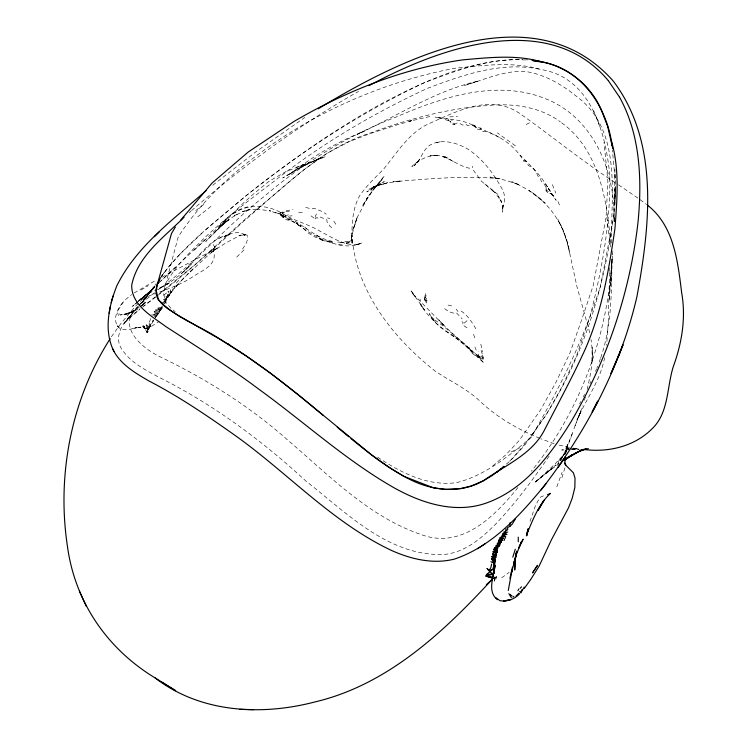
<?xml version="1.0" encoding="UTF-8"?>
<svg xmlns="http://www.w3.org/2000/svg" width="747" height="747" viewBox="0 0 747 747"><rect width="100%" height="100%" fill="white"/><g stroke="black" fill="none" stroke-linecap="round" stroke-linejoin="round"><path stroke-width="0.56" stroke-dasharray="3.73 2.8" d="M600.747 357.701C611.102 327.681 611.718 295.495 611.606 264.065L611.653 267.725M615.351 189.467L614.865 204.902M614.249 221.467L614.408 213.371M614.566 205.285L614.958 169.224M425.052 297.997L425.108 295.532L425.043 299.556L426.35 303.011L424.856 299.612L425.09 297.343L426.892 302.012M614.333 221.57L614.398 219.282M614.781 205.546L615.332 186.096L614.725 205.668M117.587 312.685L118.409 315.533M611.55 282.366L612.232 258.079C607.797 335.291 580.298 411.065 531.341 471.217M614.239 221.775L614.408 216.023M614.323 220.841L614.408 218.563M615.248 193.51L614.65 205.397M609.589 272.478L608.254 321.892L606.639 345.31M609.645 271.329L609.804 267.874M476.931 354.722L481.021 358.457L483.057 359.12L483.169 356.842L480.62 348.7M611.419 263.85L609.207 300.845L612.447 255.539M611.485 262.692L611.756 258.07M611.41 243.148C610.962 194.099 622.335 130.043 576.619 96.475C561.884 84.476 544.834 74.495 525.823 71.553C504.421 70.041 484.644 79.696 464.541 85.429L478.668 80.947C434.941 90.77 397.516 115.944 357.29 134.348L364.181 131.239C336.934 141.921 311.873 157.103 288.697 174.863L306.438 163.378L282.74 177.963L305.57 164.966L321.387 157.356L300.583 167.309L312.937 161.417L325.337 156.73L286.54 171.278L269.051 181.278L252.85 194.5L240.441 205.78L205.705 241.505L226.313 221.019L213.959 232.989L228.265 219.851L220.888 226.089L230.085 218.731L224.912 222.419L237.135 214.109L234.166 215.967L242.42 211.868L250.049 209.421L242.514 211.494L251.748 209.319L258.453 209.244L256.875 209.048L270.872 211.037L269.35 210.701L276.801 213.315L274.961 212.223C295.485 219.945 311.004 237.611 332.648 242.971L326.831 240.879C337.877 245.763 350.969 248.331 362.286 242.71L355.077 245.091L360.063 243.774C345.908 247.444 333.013 237.649 320.995 231.803C309.258 224.296 295.392 221.411 283.58 214.137C260.731 200.056 234.231 205.556 218.451 227.377L227.405 218.6L193.24 251.179M419.497 159.522L414.212 165.675C421.523 159.951 422.55 148.914 430.888 144.591C442.738 138.615 456.706 142.77 467.557 148.924C482.459 158.579 493.571 173.36 502.003 188.814C505.896 195.21 504.776 202.82 502.348 209.477L503.179 205.023L502.582 212.148L502.768 207.563L501.909 203.119L498.286 195.854L501.863 202.185L495.224 192.894L491.05 189.262L495.252 192.801L481.413 181.194L472.225 168.598L472.384 166.207M161.091 307.708L160.4 310.098L161.343 308.791L159.139 312.227L159.653 311.331L157.197 311.247L155.469 310.005L159.335 309.389L159.139 312.227L157.57 314.188L159.653 311.331L159.335 309.389L157.72 308.53L161.343 308.791L161.324 306.373L161.884 308.688L159.288 311.359L161.343 308.791L157.001 307.652L161.091 307.708L161.884 308.688L162.641 306.868M163.481 302.32L164.798 303.786L165.292 302.787L162.818 301.592L166.086 301.05L165.899 299.939L167.888 297.483L167.767 296.503L171.156 292.441L166.842 298.025L169.149 295.691L169.102 293.272L167.954 291.078L170.708 292.964L180.279 281.712M424.343 300.378L424.557 297.549M614.417 208.544C604.155 299.771 572.865 394.789 508.539 462.421M375.255 187.189L382.016 179.663L375.255 187.189L366.161 199.141L384.425 175.956L373.416 189.467L362.36 206.041L367.524 198.058L357.533 216.742L352.603 230.767L357.262 216.91L353.014 231.243L351.118 240.749L351.996 235.464L351.986 244.362C351.79 227.9 351.482 210.411 359.737 195.602C366.394 186.04 374.807 177.963 383.024 169.774C396.722 153.424 408.03 133.694 428.012 124.086C456.482 111.546 490.452 93.039 520.061 113.693C552.864 136.813 583.818 162.501 617.638 184.22M612.82 251.45L612.549 254.512L612.876 250.936M310.995 215.846L315.075 218.862L315.43 216.098L316.915 212.904M550.268 191.139L547.467 187.03L556.179 200.299L552.136 194.537L551.006 193.548L547.962 192.838L546.15 191.027L546.076 187.133L544.218 184.145L541.416 181.53L539.81 177.319L538.036 176.236C536.057 171.866 533.386 167.132 528.484 165.666L525.468 160.428L520.211 155.189L522.583 157.524M148.317 331.323L147.187 332.77L149.185 327.233L149.129 322.695L150.689 318.661M565.544 454.307L567.328 444.409L565.535 453.877L567.188 447.462L564.62 454.606L572.977 431.747L565.049 451.87L567.356 446.613L560.82 460.591L563.705 454.428L557.729 464.186L562.836 455.95L569.513 447.864M377.655 457.183C400.719 472.73 428.292 486.764 456.921 482.553C485.186 475.437 508.716 455.885 530.865 437.826C553.378 398.758 574.518 358.541 590.093 316.102C601.923 269.938 610.738 222.699 609.739 174.854C605.64 132.135 590.569 77.343 540.893 69.499C512.918 61.207 483.253 65.447 454.718 68.276C397.068 79.201 341.762 100.976 291.722 131.537C247.929 159.148 206.424 192.857 178.262 236.836L163.378 292.703L165.489 301.928L170.783 308.091L175.228 311.751M165.591 301.386L165.292 302.787L163.238 299.332L166.861 299.258L165.881 296.354L169.149 295.691L171.577 292.189L170.615 291.816L170.307 289.836L171.959 291.321L172.52 289.136L174.424 288.267L178.794 283.253M604.584 357.664C600.485 380.428 586.106 399.215 576.973 420.01L580.942 410.859L578.486 417.629L582.679 405.798M174.424 288.267L174.957 285.914M587.161 389.504C590.289 375.75 593.258 361.548 592.091 347.374L592.054 362.612L592.408 350.642L591.036 339.512M530.006 521.434L535.319 505.999L538.12 500.667L540.567 497.11L545.553 494.953M467.006 327.858L462.486 324.702L463.131 322.499L461.973 321.583M564.919 467.827L561.763 478.229M149.904 326.756L150.885 324.768L149.54 326.981L149.129 322.695M584.378 400.299L585.396 397.002M167.767 296.503L167.496 294.776L169.242 294.533L166.385 292.927L163.145 295.877M600.439 358.56L598.263 364.573M161.884 308.688L163.07 305.411M213.325 244.512L214.65 247.192L213.147 251.319L213.325 250.152C218.283 265.185 201.979 270.405 192.147 277.174C176.152 287.707 157.337 291.872 140.184 299.631L144.171 296.951L139.96 299.939C148.504 291.451 160.512 288.94 170.26 282.385L158.439 288.753C170.951 283.141 181.502 273.99 191.148 264.391L181.698 273.346C197.497 260.04 207.545 238.695 229.59 234.465L217.956 238.816M153.499 320.603L147.617 331.145L149.493 325.328L149.54 326.981L152.537 320.519M285.354 217.162L280.19 214.258L280.928 212.288L289.285 211.317M426.668 298.081L425.818 300.313L430.076 300.555M596.928 367.972L597.6 366.273M556.804 486.885L562.061 472.403M546.15 191.027L546.076 187.133M595.536 371.343L596.582 368.813M214.65 247.192L213.399 249.815L214.37 248.163L210.477 251.748L215.155 249.031L161.641 277.38M589.869 383.781L591.045 381.315M164.48 286.829C173.22 268.042 188.87 253.569 203.268 239.068C225.529 217.881 250.198 199.477 274.616 180.895C321.462 143.938 373.08 113.572 427.135 88.454C463.037 74.896 502.068 60.955 540.893 69.499M118.063 310.304L124.263 300.611L131.621 294.579M583.342 396.769L584.584 394.351M579.56 403.968L580.83 401.578M281.376 215.005L282.833 212.344L279.817 213.194L280.19 214.258M176.983 284.952L176.105 286.68M160.829 277.445L161.473 276.399M152.743 321.752L153.817 320.061M161.501 276.353L162.846 274.317M549.12 456.146C532.695 479.854 515.551 503.263 495.588 524.151C481.404 538.354 464.625 552.733 443.746 554.479C388.337 556.431 346.197 512.461 305.738 480.9C261.366 439.955 212.297 403.791 158.112 376.833C145.114 369.765 130.996 362.706 122.461 350.11C113.012 337.933 122.424 322.508 132.051 313.88L124.095 323.535L132.051 313.88M242.551 249.04L246.08 243.606L247.752 238.928L247.248 236.435M160.512 277.753L168.448 266.922L179.654 254.503M163.21 273.794L164.34 272.207M144.75 299.892L155.908 284.215M111.378 336.804L121.219 323.087L135.739 306.018L155.012 286.503M161.109 276.969C183.585 245.53 215.033 222.083 244.185 197.273C287.128 162.958 332.135 130.921 380.316 104.337C424.203 80.984 471.871 58.882 522.667 59.601M154.396 292.731L141.725 303.067L156.244 283.515M348.345 242.924L349.577 241.3L351.51 240.571L348.345 242.924L346.496 243.354L340.819 242.271L349.577 241.3M138.027 306.615C115.337 326.355 142.854 348.933 161.063 357.234C206.461 379.252 249.713 406.368 287.502 439.899C328.699 474.989 368.346 516.41 420.664 534.394C461.73 550.091 494.897 516.102 518.325 487.1M141.725 303.067L155.105 285.597M122.648 302.526C117.596 308.52 111.574 320.986 119.044 327.177L117.083 325.711M128.251 318.521L138.419 306.027M139.194 305.439L155.012 285.522M142.313 305.159L144.741 302.19L140.716 306.531L145.824 302.227L141.146 305.943M558.186 461.571L564.433 454.017L554.339 464.681L536.374 481.283L555.992 464.914L534.096 482.973L551.669 469.06L546.739 472.674L559.344 463.654M450.973 122.433L449.703 120.809L452.953 124.488L453.905 124.796L454.839 123.675M140.679 303.674L154.797 286.913M149.54 326.981L149.998 326.439M139.166 305.159L154.834 286.829M134.964 310.061L136.934 307.773M125.048 322.359L130.902 316.364L140.091 308.716M176.311 283.076L180.634 278.257M467.015 320.668L462.486 324.702M236.734 257.061L244.334 249.582M184.154 277.688L180.223 281.768L193.959 268.042L187.002 274.803L208.637 254.867L218.068 247.397L210.99 252.486L225.566 243.111L240.693 235.062L238.386 235.697L246.426 234.567L243.158 234.577L247.397 235.212L243.513 234.446L245.212 235.165C238.993 230.365 230.776 233.419 224.464 236.397M180.382 253.756L203.735 231.514M128.344 318.792L126.159 320.967L139.81 309.323M205.098 239.544L160.764 281.087M139.988 299.687L150.408 290.751L137.046 302.161M158.607 283.15L177.198 265.605M153.368 288.053L154.834 286.68M138.69 300.864L141.23 298.856L132.378 306.382L136.085 303.133M205.304 230.113L244.185 197.273C299.967 152.435 360.026 112.778 424.959 82.441C457.622 70.209 491.993 56.847 527.531 60.18M189.206 212.652L190.961 211.112M191.549 210.598C243.345 165.797 298.912 125.094 358.588 91.395M506.345 464.139L510.546 460.544L524.347 445.716L546.515 414.352L562.005 386.759L576.282 356.431L600.13 287.81L613.399 218.535L615.341 181.754L612.699 153.182M492.759 465.923L506.018 454.643L519.268 440.45L540.567 409.926L555.619 382.94L569.942 353.07L582.305 317.961L593.183 285.634L606.05 217.461L607.899 181.596L604.034 142.322M134.581 304.505L137.635 301.919M377.758 184.434L370.876 190.252L379.439 183.893L366.786 191.904L384.313 181.596L368.971 189.252L379.896 184.593L373.705 186.983L387.572 182.67L373.098 186.731L388.617 182.735L401.4 180.867L392.969 181.82C428.526 178.776 464.41 175.442 500.07 178.729L489.985 177.058L506.391 180.457L519.697 185.004L511.779 181.764C524.179 186.769 535.422 194.136 545.245 203.175L529.109 190.476C550.8 204.267 565.442 227.256 569.7 252.467L565.507 237.107L561.025 225.613L557.85 219.497L562.566 228.619L567.589 243.531L576.973 286.699L589.785 332.788M417.526 161.828L411.83 166.562C418.974 159.634 428.619 154.844 438.732 155.311L429.964 155.88C445.959 152.313 456.893 167.291 472.225 168.598M479.891 357.542L482.301 355.563L481.74 353.592M210.915 206.396L196.368 217.956M142.107 297.978L152.967 289.229L147.374 293.664M279.817 213.194L280.928 212.288M348.354 241.851L346.496 243.354L345.403 239.759M212.755 185.209L255.876 151.818L304.823 117.447M159.484 293.552L195.051 264.615L246.697 217.807L302.824 170.503L327.111 153.144L350.315 141.062M155.264 296.876L143.611 305.971M158.112 289.817C196.582 262.253 226.985 225.491 264.186 196.452C303.235 163.126 347.038 135.935 395.032 117.475C441.654 97.269 496.718 78.603 546.384 99.062C594.509 118.624 615.407 172.454 614.155 221.345M142.63 307.12C177.907 280.489 211.28 251.524 243.531 221.327C283.113 188.011 320.351 148.504 371.175 132.733C408.348 119.034 446.967 108.632 486.586 105.635C512.003 102.993 539.306 106.345 560.362 121.854M195.77 210.589L205.023 203.473M501.704 577.833L509.155 572.361M493.86 578.365L496.578 576.395L493.683 578.318M453.905 124.796L456.828 123.059L459.816 123.544L462.832 125.094L466.268 124.516L467.753 125.767C471.422 124.749 475.615 125.86 477.697 129.212L479.378 129.801L481.264 129.175L483.216 131.771L486.409 131.173C501.368 136.897 515.897 146.898 523.591 161.007L525.925 161.24M315.075 218.862L316.943 217.536L318.035 218.236M141.949 305.383L145.179 303.123L140.062 306.559M130.594 312.741L139.203 307.138M125.963 315.01L131.967 311.247L136.197 309.809L133.797 310.509M151.51 326.383L159.382 321.219M134.208 292.908L156.721 279.836M128.848 313.161L130.445 312.134L133.041 312.041L139.25 308.035M149.185 327.233L146.319 324.917L147.794 331.266L146.944 325.832L143.667 325.552L142.752 326.14L147.187 332.77L146.944 325.832L146.319 324.917L147.308 324.179L147.01 322.881M232.905 213.931L240.357 209.207L248.443 206.611M140.894 290.107L148.214 285.709M481.021 358.457L482.964 357.346L482.301 355.563L478.612 356.403L478.201 351.155M526.159 124.534L529.782 122.639M511.088 452.01L519.445 447.939M155.852 313.413L156.637 316.018L157.869 313.404L151.09 314.739L156.3 315.645L155.404 317.746L156.3 315.645L155.852 313.413L154.087 311.667L157.197 311.247L158.019 314.02L156.468 316.121L157.869 313.404L154.087 311.667M493.758 578.523L496.876 577.216L492.609 578.57M352.257 140.427L369.793 133.694L395.901 125.207L413.054 120.286L409.487 121.238L431.719 116.074M130.445 312.134L123.918 314.534L133.041 312.041L130.426 312.078M171.959 291.321L170.615 291.816L170.708 292.964L169.102 293.272L170.101 293.748M296.073 167.347L309.93 162.407M164.779 301.461L166.086 301.05L164.489 297.922L167.888 297.483L167.851 296.232M523.591 161.007L525.468 160.428L536.411 171.679L541.65 178.122L549.428 189.915M288.407 214.884L283.244 216.126L282.833 212.344M286.185 210.887L293.067 209.412M440.086 141.809L433.811 143.265M289.528 216.079L292.152 215.79M281.993 212.4L284.775 212.167M298.641 212.662L303.553 212.279M449.675 116.877L457.566 116.607M569.793 449.759L561.725 449.965L567.403 449.825M570.951 449.731L579.018 449.526M571.95 449.722L578.776 449.554M338.484 244.839L344.61 244.792M281.843 214.959L283.384 217.592L281.843 214.959L278.248 213.259C282.366 216.126 285.494 221.663 291.339 219.963L287.8 219.226L297.063 223.484L296.073 222.951L300.938 226.145L299.902 225.342L308.763 233.4L314.534 236.79L322.228 240.189L324.59 240.31M525.795 59.751L527.709 59.881M569.055 448.34L564.685 447.995L568.159 448.275M570.138 448.424L578.869 449.106M572.781 448.639L578.561 449.096M337.756 242.028L341.893 242.364M494.365 578.43L496.68 578.878M451.281 120.062L452.318 120.183M117.335 325.916C121.64 332.415 130.818 329.053 136.869 327.531L132.462 328.577L140.763 327.195L136.458 327.335L141.603 327.289L148.513 328.895M434.959 117.102L441.505 117.933M454.83 124.142L452.803 123.208M569.13 447.36L558.467 444.932M573.463 448.06L579.961 449.106M446.519 118.698L448.293 119.09L448.359 120.519L450.021 121.163L439.488 117.811L441.626 118.045L438.704 117.802C451.188 119.52 465.885 119.725 476.212 127.485M448.004 305.056L452.075 306.046M305.756 207.442L309.921 208.488L314.272 208.338L322.527 211.653L326.262 214.193M327.541 217.872L329.894 218.498M554.237 443.774L540.781 438.732M155.469 310.005L159.653 311.331L158.019 314.02L157.197 311.247M446.211 157.589L441.598 156.011L449.283 159.279M472.543 124.674L501.032 138.176M549.643 193.277L551.314 193.893M320.211 217.013L326.897 219.898L326.99 221.812L330.053 226.36L333.862 229.077M539.764 438.302C518.474 429.618 498.184 418.068 481.245 402.39C467.949 389.234 450.73 381.54 435.37 371.25C392.399 337.597 354.265 289.005 351.818 232.466M322.228 240.189L319.333 238.433L323.33 240.739L333.629 241.561C314.011 238.601 301.078 221.065 282.198 215.491L285.373 217.088L280.498 214.781L282.562 215.678L282.067 215.369M444.633 156.244L455.53 162.874M454.428 336.458C441.197 328.521 428.825 318.138 420.804 304.785L424.427 309.884L410.476 289.911L414.93 296.484L412.064 292.973L444.568 326.15L438.853 319.94C452.831 335.534 470.601 347.159 484.103 363.219L463.57 344.218L452.038 335.16M167.496 294.776L169.149 295.691M161.408 301.909L163.957 303.319M164.489 297.922L166.861 299.258M165.881 296.354L167.888 297.483M163.238 299.332L166.086 301.05M157.72 308.53L160.614 310.407L159.335 309.389M515.43 145.824L497.343 132.845M548.391 191.839L546.561 190.009M618.591 184.873L639.245 199.01M316.308 235.034L319.912 237.499L318.381 236.454M146.757 328.689L146.001 328.11L149.437 330.762M444.67 308.632C447.939 311.303 452.28 313.908 456.641 313.058L462.16 318.932M640.16 199.701L646.603 204.519M561.641 122.769C599.505 150.222 606.9 200.532 610.794 243.905M461.123 311.023C468.406 315.71 472.365 323.124 476.689 330.174M484.85 183.921L498.342 194.808M306.27 228.414L306.877 228.946L304.169 226.5M435.454 321.91L433.746 320.267L433.456 318.483M296.643 223.166L299.043 225.575M473.869 125.141L477.697 129.212M119.277 313.805L119.903 314.468M481.264 129.175L480.088 127.84L482.459 131.472M456.072 309.099L458.032 311.574M147.551 332.639L142.752 326.14L144.983 326.588L147.897 329.67M493.879 577.711L495.13 579.504L494.075 577.244L494.57 581.213L494.187 577.226M166.394 297.866L166.749 298.408M551.006 193.548L552.584 195.359L554.209 195.144L555.198 196.732M333.806 221.131L336.169 224.763M545.525 183.753L549.876 191.092M143.667 325.552L147.187 332.77M422.176 307.073L420.664 303.842L420.01 298.931M558.018 201.597L560.39 207.162M552.36 184.668L555.852 193.118M474.933 347.028L476.203 350.119M593.678 110.771L599.897 126.822M493.3 575.143L494.243 577.664L494.15 577.011M473.579 334.357L475.241 339.465M425.342 293.58L426.107 296.055M480.807 344.218L482.693 351.977M606.872 217.386L610.71 249.171M612.353 149.867L612.587 152.08M482.964 357.346L483.057 359.12M611.513 263.467L611.634 266.707M615.192 174.088L615.341 178.944M578.794 416.182L574.013 428.479L580.942 410.859L578.794 416.182M156.3 315.645L155.516 317.596L154.246 315.766L155.385 315.449L153.975 314.207L156.3 315.645M121.462 314.599L120.174 315.038L126.448 313.843L121.462 314.599M477.828 355.675C462.823 343.937 449.638 329.763 433.633 319.156L434.035 319.501L430.776 316.224L431.449 317.13L429.422 313.572C437.845 331.892 460.544 336.253 472.02 352.276L469.461 347.85C470.255 354.461 477.044 355.945 481.582 359.251L477.828 355.675M244.717 235.221L243.475 234.175L245.782 236.351L244.717 235.221"/><path stroke-width="1.12" d="M507.689 532.079L503.142 533.321L502.423 534.983L503.226 538.568L499.248 539.287L500.145 543.797L497.502 543.004L499.369 546.057L498.025 545.917L494.775 547.71L493.758 549.456L496.12 549.166L497.054 552.173L496.438 551.426L494.719 551.912L492.516 554.19L494.028 554.769L494.972 556.898L494.019 573.649M504.58 532.686L506.989 534.516L505.009 534.46L504.094 531.547L505.812 532.48L505.57 530.856L507.68 529.782L507.624 527.513L509.865 526.383L510.117 522.62M496.531 554.89L494.719 551.912L492.973 551.93L494.561 550.184L496.438 551.426L496.531 554.89L494.028 554.769L491.853 556.711L495.009 559.073L493.851 572.884M497.054 552.173L494.561 550.184L497.81 547.971L498.025 545.917L497.185 543.704M565.302 456.445L564.872 463.112L565.628 465.026L564.741 463.065L566.189 465.633L573.369 472.786L575.031 478.127L574.845 487.53L572.221 498.23L568.458 507.923L551.417 539.829L539.007 566.291L530.781 579.392M206.041 190.672C173.649 219.273 136.393 246.155 116.821 285.821C108.745 306.205 103.525 330.986 113.974 351.454C121.593 365.012 135.58 373.183 148.616 380.783C178.869 396.433 207.059 415.584 234.819 435.23C287.492 472.692 332.172 522.349 391.269 550.343C410.859 559.176 433.335 564.555 454.606 559.036C492.955 546.057 521.173 514.085 546.113 483.561M508.287 590.485L511.938 570.475L511.452 572.865L516.373 554.218M504.141 536.495L502.423 534.983L503.73 534.703L504.141 536.495L501.349 536.029L502.292 540.473L498.585 540.483L498.482 544.161L495.663 545.973L498.025 545.917M110.341 306.41L109.174 313.264M516.728 551.277L515.439 558.849L514.73 570.036L515.019 559.045L516.728 551.277L516.102 553.602M175.358 227.032L171.436 233.671L157.234 284.822L156.188 290.63L158.467 299.79C175.601 318.185 200.766 326.047 221.243 339.978L246.146 355.908L270.89 373.491L298.109 394.687L372.034 455.25L388.898 467.202L403.996 476.381L433.391 487.819L445.838 489.434L460.88 488.538L470.965 486.073L483.57 480.676L492.45 475.353L501.302 468.761M527.896 529.016L526.654 535.916L528.437 528.764L526.383 535.254C532.518 520.64 538.578 504.01 550.511 493.365L547.411 494.738M492.899 576.488L495.14 565.208C493.935 576.002 486.764 591.325 497.362 599.71M491.647 563.994L490.863 567.664L488.921 570.652L487.137 568.504L488.921 570.652L491.059 570.577L492.712 569.391C494.449 565.918 494.056 561.688 491.451 558.793L493.048 557.43L495.971 557.141L495.831 554.386L494.719 551.912M512.461 567.141L509.93 578.365M505.57 530.856L506.121 528.661M514.338 561.128L513.656 563.705L515.972 555.619L521.453 541.715L518.792 548.009L523.124 539.166L520.762 543.9M113.012 295.952L111.135 302.787M512.797 557.141L515.281 549.269M541.099 489.939C585.405 432.971 620.654 367.309 636.911 296.69C649.974 225.725 659.62 142.434 613.278 81.096C533.797 -8.899 400.056 59.125 318.166 108.81M618.385 356.543L623.026 344.797L610.925 373.631L619.646 353.518M493.468 571.642L493.393 574.126L486.082 576.105L492.441 578.094L486.082 576.105L493.179 577.086M504.001 540.613L505.728 536.579L503.73 534.703L505.009 534.46L503.142 533.321M485.97 575.928L486.586 574.527L491.059 570.577M522.078 589.486L520.622 592.24L519.632 591.568M524.282 587.049L520.79 592.903M157.234 284.822L159.653 279.91M159.326 280.088C156.067 285.784 154.442 293.375 158.205 299.23M517.923 590.7L518.801 589.019M159.802 279.219L160.297 278.342M543.667 500.63L537.999 510.481L544.105 500.257M515.523 518.707L512.153 524.207L509.865 526.383M110.164 338.708C71.413 399.272 56.744 474.56 67.314 545.469C74.635 601.475 106.961 648.769 155.143 677.94C200.579 712.946 261.534 715.953 315.234 701.863C387.263 684.803 443.232 632.56 491.909 579.635M530.491 579.784L524.329 588.393M558.112 467.426L564.639 457.986L562.743 460.722M518.894 593.183L516.028 596.078M180.503 220.384L212.185 182.94L248.228 152.024L294.141 121.359C346.15 91.013 403.427 68.201 463.252 59.816C489.565 57.556 516.868 54.335 542.537 62.16C580.652 68.761 605.173 104.879 611.438 141.015C619.749 169.476 617.115 199.253 614.968 228.377C608.721 271.021 601.54 314.244 583.211 353.62C570.979 379.962 557.075 405.425 543.835 431.243C531.042 454.932 504.486 465.68 483.44 480.732C459.844 494.318 430.356 490.779 407.218 478.024M520.089 588.337L521.555 586.806M154.414 236.687L159.176 231.99M519.604 593.725C514.795 599.197 507.157 601.867 499.995 600.7L495.644 597.544M491.834 579.663L486.344 584.873L492.049 579.681M184.07 217.228C164.153 237.182 137.597 255.941 131.733 285.093C131.201 305.037 152.136 316.383 165.927 326.644C197.217 346.897 228.843 366.702 258.686 389.084C303.263 421.327 344.199 458.91 391.96 486.586C419.328 502.329 452.822 513.777 484.14 503.777C523.47 490.863 549.979 455.717 570.951 421.906C606.741 361.109 629.945 292.712 637.966 222.597C642.159 180.307 640.478 135.3 619.608 97.259M497.11 472.048L503.833 466.296M502.666 467.641L504.02 466.483M512.946 597.058L513.871 596.358M563.91 460.525L572.137 454.942L564.751 459.769M477.501 548.756L485.195 543.676M564.751 459.825L577.973 451.87L582.819 449.461L566.824 457.948L577.973 451.87L586.162 448.975L580.811 450.198L588.375 448.602M500.145 543.797L498.352 541.93L501.48 542.191L500.06 537.737L502.778 536.719M369.018 85.709C437.742 48.396 547.392 8.348 608.123 80.424M488.921 570.652L492.712 569.391M493.758 549.456L497.063 548.942L497.427 552.089L496.12 549.166M492.973 551.93L496.438 551.426M492.992 574.303L486.586 574.527L493.393 574.126L489.939 571.894M239.712 709.37L253.578 709.65M583.304 449.386C607.769 452.729 633.998 446.734 651.87 428.983C668.92 412.904 666.707 387.646 673.224 366.842C681.862 343.228 686.11 317.82 681.675 292.824C677.79 261.721 674.158 226.033 647.518 205.21M492.516 554.19L495.831 554.386M491.853 556.711L494.972 556.898M497.81 547.971L494.775 547.71L497.063 548.942M531.995 60.292C561.679 62.804 589.112 81.825 601.046 109.305M533.302 60.946L542.537 62.16M491.451 558.793L494.159 559.83L494.561 562.304L492.441 560.054L494.159 559.83L493.048 557.43M490.854 561.679L493.692 563.014M495.009 559.073L493.851 558.476L495.112 561.753M407.18 478.005C386.778 467.417 368.719 453.009 350.959 438.582M500.06 537.737L501.881 538.755M162.034 682.282L175.666 690.704L155.143 677.94M228.227 343.9L229.955 345.105M167.617 308.614L178.701 315.682L221.243 339.978C257.5 361.781 290.77 388.067 323.059 415.285M499.248 539.287L500.92 540.511M167.207 308.315L161.632 303.571L158.261 299.332M348.728 436.743L337.28 427.219M510.21 594.5L512.031 596.022M499.416 540.38L501.48 542.191M497.698 544.591L499.369 546.057M501.386 536.934L503.226 538.568M500.415 538.746L502.292 540.473M498.398 543.312L500.079 545.077M511.35 597.665L508.847 593.613M498.585 540.483L499.986 542.145M608.31 80.648L619.58 97.203M494.028 554.769L495.971 557.141M112.573 348.644L113.974 351.454M601.111 109.454L607.703 126.495L612.736 148.485M79.406 591.138L86.222 606.116M611.438 141.015L611.896 145.441M518.259 537.149L518.278 541.734M593.604 409.216L592.166 412.027L597.768 401.111L593.604 409.216M537.513 565.367L532.62 572.734L537.513 565.367M510.276 599.71L503.861 601.027L510.276 599.71"/></g></svg>
